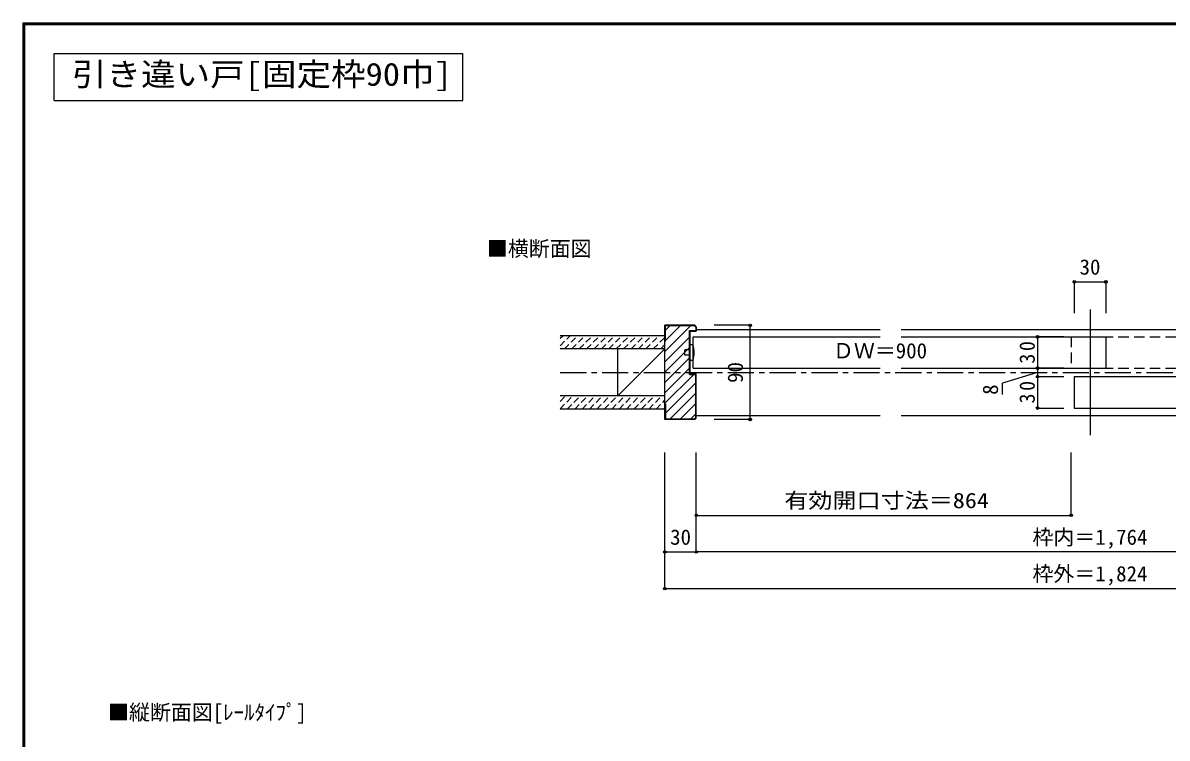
# Model space of a CAD drawing. Units: millimetres at full size, sheet at 1:5; details may follow other scales. Extents: x -973 to 977, y -718 to 696.
# Drawn here: x -973 to 119, y 13 to 696 of the extents above; entities that cross this region are included whole.
import ezdxf
from ezdxf.enums import TextEntityAlignment as Align

# ---------------------------------------------------------------- set-up
doc = ezdxf.new("R2010")
doc.units = ezdxf.units.MM
doc.header["$LTSCALE"] = 5
doc.header["$PDMODE"] = 32
doc.header["$PDSIZE"] = 2.5
for name, pattern in [('CHAIN1', [8, 5, -1, 1, -1]), ('DASHED1', [1.8, 1.2, -0.6]), ('DASHED2', [3, 2, -1])]:
    doc.linetypes.add(name, pattern=pattern)
for name, color, linetype in [('0-1_通り芯', 4, 'CHAIN1'), ('0-2_柱', 3, 'Continuous'), ('0-3_仕上げ', 2, 'Continuous'), ('0-4_枠', 3, 'Continuous'), ('0-6_扉', 6, 'Continuous'), ('0-7_金物', 7, 'Continuous'), ('0-A_文字', 7, 'Continuous'), ('0-B_寸法', 7, 'Continuous'), ('0-C_ハッチ', 4, 'DASHED1'), ('F-1_枠', 6, 'Continuous')]:
    doc.layers.add(name, color=color, linetype=linetype)
doc.styles.add('ＭＳ ゴシック', font='')
doc.styles.get('ＭＳ ゴシック').set_extended_font_data('MS Gothic')

msp = doc.modelspace()

# ---------------------------------------------------------------- linework, layer by layer
at = {"layer": '0-1_通り芯'}
msp.add_line((-460.189, 361.994), (551.85, 361.994), dxfattribs=at)
at = {"layer": '0-2_柱'}
for p, q in [((-405.189, 339.494), (-405.189, 384.494)), ((-360.189, 339.494), (-360.189, 384.494))]:
    msp.add_line(p, q, dxfattribs=at)
at = {"layer": '0-2_柱', "color": 7}
msp.add_line((-405.189, 339.494), (-360.189, 384.494), dxfattribs=at)
at = {"layer": '0-3_仕上げ'}
for p, q in [((-360.189, 396.994), (-460.189, 396.994)), ((-360.189, 384.494), (-460.189, 384.494)), ((-360.189, 339.494), (-460.189, 339.494)), ((-360.189, 326.994), (-460.189, 326.994))]:
    msp.add_line(p, q, dxfattribs=at)
at = {"layer": '0-4_枠'}
for p, q in [((45.831, 421.994), (45.831, 301.994)), ((-331.603, 406.994), (-360.189, 406.994)), ((-360.189, 316.994), (-360.189, 406.994)), ((-331.81, 406.494), (-359.689, 406.494)), ((-359.689, 391.994), (-359.689, 406.494)), ((-331.81, 406.494), (-330.689, 405.372)), ((-330.189, 405.579), (-331.603, 406.994)), ((-330.689, 405.372), (-330.689, 401.994)), ((-330.189, 405.579), (-330.189, 401.494)), ((-336.689, 401.994), (-330.689, 401.994)), ((-336.689, 359.994), (-336.689, 401.994)), ((-336.189, 401.494), (-330.189, 401.494)), ((-336.189, 360.494), (-336.189, 401.494)), ((-359.689, 391.994), (-360.189, 391.994)), ((-336.689, 359.994), (-330.689, 359.994)), ((-336.189, 360.494), (-330.189, 360.494)), ((-330.689, 318.908), (-330.689, 359.994)), ((-330.189, 318.408), (-330.189, 360.494)), ((-359.689, 331.994), (-360.189, 331.994)), ((-359.689, 331.994), (-359.689, 317.494)), ((-331.603, 316.994), (-360.189, 316.994)), ((-332.103, 317.494), (-359.689, 317.494)), ((-330.689, 318.908), (-332.103, 317.494)), ((-331.603, 316.994), (-330.189, 318.408))]:
    msp.add_line(p, q, dxfattribs=at)
at = {"layer": '0-6_扉'}
for p, q in [((-333.189, 365.994), (-333.189, 395.994)), ((-333.189, 395.994), (-154.63, 395.994)), ((-134.63, 395.994), (60.831, 395.994)), ((60.831, 395.994), (60.831, 365.994)), ((-333.189, 365.994), (-154.63, 365.994)), ((-134.63, 365.994), (60.831, 365.994)), ((30.831, 357.994), (30.831, 327.994)), ((30.831, 357.994), (217.84, 357.994)), ((30.831, 327.994), (217.84, 327.994))]:
    msp.add_line(p, q, dxfattribs=at)
at = {"layer": '0-6_扉', "color": 2, "linetype": 'DASHED2'}
for p, q in [((27.831, 395.994), (27.831, 365.994)), ((27.831, 395.994), (217.84, 395.994)), ((27.831, 365.994), (217.84, 365.994))]:
    msp.add_line(p, q, dxfattribs=at)
at = {"layer": '0-7_金物'}
for p, q in [((-336.189, 383.494), (-341.189, 383.494)), ((-341.189, 378.494), (-341.189, 383.494)), ((-333.189, 388.494), (-336.189, 388.494)), ((-336.189, 373.494), (-336.189, 388.494)), ((-336.189, 378.494), (-341.189, 378.494)), ((-333.189, 373.494), (-336.189, 373.494))]:
    msp.add_line(p, q, dxfattribs=at)
msp.add_arc((-363.64, 380.994), 31.361, 346.16371, 13.83632, dxfattribs=at)
at = {"layer": '0-A_文字', "color": 3}
for p, q in [((-943.333, 621.667), (-943.333, 666.667)), ((-943.333, 666.667), (-553.333, 666.667)), ((-553.333, 621.667), (-553.333, 666.667)), ((-943.333, 621.667), (-553.333, 621.667))]:
    msp.add_line(p, q, dxfattribs=at)
at = {"layer": '0-A_文字', "color": 4}
for p, q in [((-330.189, 402.994), (-154.63, 402.994)), ((-134.63, 402.994), (217.84, 402.994)), ((-330.189, 320.994), (-154.63, 320.994)), ((-134.63, 320.994), (217.84, 320.994))]:
    msp.add_line(p, q, dxfattribs=at)
at = {"layer": '0-B_寸法', "color": 4}
for p, q in [((30.831, 448.494), (30.831, 418.494)), ((30.831, 448.494), (60.831, 448.494)), ((60.831, 448.494), (60.831, 418.494)), ((-278.767, 406.994), (-313.289, 406.994)), ((-278.767, 316.994), (-278.767, 406.994)), ((20.831, 395.994), (-4.216, 395.994)), ((-4.216, 395.994), (-4.216, 365.994)), ((-4.216, 361.993), (-37.671, 351.805)), ((20.831, 365.994), (-4.216, 365.994)), ((-4.216, 365.993), (20.831, 365.993)), ((-4.216, 365.993), (-4.216, 327.993)), ((-37.671, 340.761), (-37.671, 351.805)), ((-4.216, 357.993), (20.831, 357.993)), ((-4.216, 327.993), (20.831, 327.993)), ((-278.767, 316.994), (-313.289, 316.994)), ((-360.189, 155.494), (-360.189, 285.494)), ((-330.189, 190.494), (-330.189, 285.494)), ((27.831, 225.494), (27.831, 285.494)), ((-330.189, 225.494), (27.831, 225.494)), ((-360.189, 190.494), (-330.189, 190.494)), ((421.85, 190.494), (-330.189, 190.494)), ((-360.189, 155.494), (451.85, 155.494))]:
    msp.add_line(p, q, dxfattribs=at)
at = {"layer": '0-B_寸法'}
for p in [(30.831, 448.494), (60.831, 448.494), (-278.767, 406.994), (-4.216, 395.994), (-4.216, 365.994), (-4.216, 365.993), (-4.216, 357.993), (-4.216, 327.993), (-278.767, 316.994), (-330.189, 225.494), (27.831, 225.494), (-360.189, 190.494), (-330.189, 190.494), (-360.189, 155.494)]:
    msp.add_point(p, dxfattribs=at)
at = {"layer": '0-C_ハッチ', "linetype": 'Continuous'}
for p, q in [((-360.189, 382.012), (-335.707, 406.494)), ((-359.689, 392.411), (-345.607, 406.494)), ((-359.689, 402.311), (-355.506, 406.494)), ((-360.189, 372.112), (-336.689, 395.612)), ((-360.189, 362.213), (-336.689, 385.713)), ((-360.189, 352.313), (-336.689, 375.813)), ((-360.189, 342.414), (-336.689, 365.914)), ((-360.189, 332.514), (-332.71, 359.994)), ((-359.689, 323.115), (-330.689, 352.115)), ((-355.411, 317.494), (-330.689, 342.216)), ((-345.511, 317.494), (-330.689, 332.316)), ((-335.612, 317.494), (-330.689, 322.417))]:
    msp.add_line(p, q, dxfattribs=at)
at = {"layer": '0-C_ハッチ'}
for p, q in [((-460.189, 394.595), (-457.79, 396.994)), ((-460.189, 387.523), (-450.718, 396.994)), ((-456.147, 384.494), (-443.647, 396.994)), ((-449.076, 384.494), (-436.576, 396.994)), ((-442.005, 384.494), (-429.505, 396.994)), ((-434.934, 384.494), (-422.434, 396.994)), ((-427.863, 384.494), (-415.363, 396.994)), ((-420.792, 384.494), (-408.292, 396.994)), ((-413.721, 384.494), (-401.221, 396.994)), ((-406.65, 384.494), (-394.15, 396.994)), ((-399.579, 384.494), (-387.079, 396.994)), ((-392.508, 384.494), (-380.008, 396.994)), ((-385.437, 384.494), (-372.937, 396.994)), ((-378.366, 384.494), (-365.866, 396.994)), ((-371.295, 384.494), (-360.189, 395.6)), ((-364.224, 384.494), (-360.189, 388.528)), ((-460.189, 334.386), (-455.081, 339.494)), ((-460.189, 327.315), (-448.01, 339.494)), ((-453.439, 326.994), (-440.939, 339.494)), ((-446.368, 326.994), (-433.868, 339.494)), ((-439.297, 326.994), (-426.797, 339.494)), ((-432.226, 326.994), (-419.726, 339.494)), ((-425.155, 326.994), (-412.655, 339.494)), ((-418.084, 326.994), (-405.584, 339.494)), ((-411.013, 326.994), (-398.513, 339.494)), ((-403.942, 326.994), (-391.442, 339.494)), ((-396.871, 326.994), (-384.371, 339.494)), ((-389.8, 326.994), (-377.3, 339.494)), ((-382.729, 326.994), (-370.229, 339.494)), ((-375.658, 326.994), (-363.158, 339.494)), ((-368.586, 326.994), (-360.189, 335.391)), ((-361.515, 326.994), (-360.189, 328.32))]:
    msp.add_line(p, q, dxfattribs=at)
at = {"layer": 'F-1_枠'}
for p, q in [((-973.347, 695.833), (-973.347, -700.833)), ((-973.347, 695.833), (976.653, 695.833)), ((-973.347, 695), (976.653, 695)), ((-973.347, 694.167), (976.653, 694.167)), ((-972.514, 695.833), (-972.514, -700.833)), ((-971.68, 695.833), (-971.68, -700.833))]:
    msp.add_line(p, q, dxfattribs=at)

# ---------------------------------------------------------------- texts
at = {"layer": '0-A_文字', "color": 3, "style": 'ＭＳ ゴシック', "width": 1.1}
msp.add_text('引き違い戸[固定枠90巾]', height=21.99, dxfattribs=at).set_placement((-926.458, 629.167), align=Align.BOTTOM_LEFT)
at = {"layer": '0-A_文字', "style": 'ＭＳ ゴシック'}
for s, p in [('■横断面図', (-530.189, 468.494)), ('■縦断面図[ﾚｰﾙﾀｲﾌﾟ]', (-892.042, 25.653))]:
    msp.add_text(s, height=14.66, dxfattribs=at).set_placement(p, align=Align.BOTTOM_LEFT)
at = {"layer": '0-B_寸法', "style": 'ＭＳ ゴシック'}
for s, p in [('30', (35.831, 450.994)), ('ＤＷ＝900', (-199.723, 370.994)), ('30', (-355.189, 192.994)), ('枠内＝1,764', (-9.169, 192.994)), ('枠外＝1,824', (-9.169, 157.994))]:
    msp.add_text(s, height=14.66, dxfattribs=at).set_placement(p, align=Align.BOTTOM_LEFT)
for s, p in [('90', (-281.267, 351.994)), ('8', (-37.671, 340.593))]:
    msp.add_text(s, height=14.66, rotation=90, dxfattribs=at).set_placement(p, align=Align.BOTTOM_LEFT)
at = {"layer": '0-B_寸法', "style": 'ＭＳ ゴシック', "width": 1.15}
msp.add_text('有効開口寸法＝864', height=14.66, dxfattribs=at).set_placement((-246.179, 227.994), align=Align.BOTTOM_LEFT)
at = {"layer": '0-B_寸法', "char_height": 14.66, "attachment_point": 7, "rotation": 90, "style": 'ＭＳ ゴシック'}
for insert in [(-6.716, 370.369), (-6.716, 332.368)]:
    msp.add_mtext('\\T1.27;\\W0.95;30', dxfattribs=dict(at, insert=insert))

doc.saveas('drawing.dxf')
